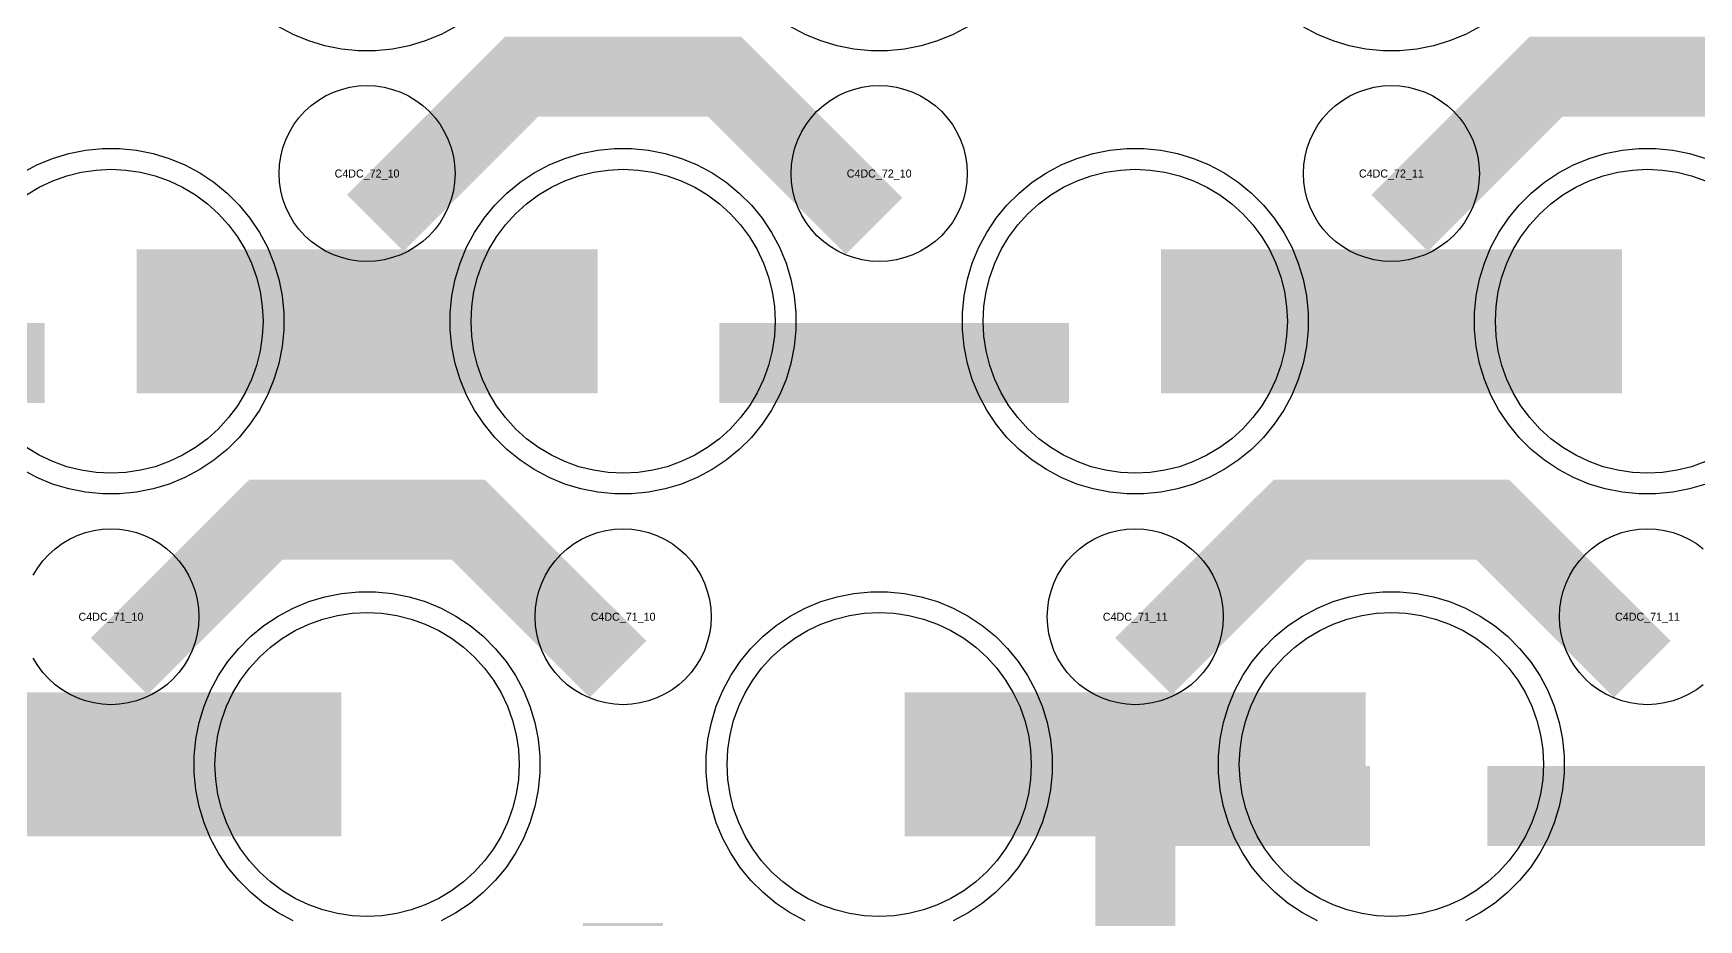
# Model space of a CAD drawing. Extents: x -11880 to 11880, y -14992 to 14992.
# Drawn here: x -8824 to -8304, y -5050 to -4773 of the extents above; entities that cross this region are included whole.
import ezdxf
from ezdxf.enums import TextEntityAlignment as Align

# ---------------------------------------------------------------- set-up
doc = ezdxf.new("R2010")
doc.units = 0
doc.header["$MEASUREMENT"] = 0
for name, color, linetype in [('GDS_775_DT_237', 138, 'CONTINUOUS'), ('RDL1_FS', 34, 'CONTINUOUS'), ('RDL_BS', 160, 'CONTINUOUS')]:
    doc.layers.add(name, color=color, linetype=linetype)

msp = doc.modelspace()

# ---------------------------------------------------------------- linework, layer by layer
at = {"layer": 'RDL1_FS', "color": 240, "true_color": 0xed1f24}
for points in [[(-8826.395, -4823.448), (-8822.395, -4821.05), (-8818.181, -4819.058), (-8813.791, -4817.486), (-8809.268, -4816.354), (-8804.657, -4815.67), (-8800, -4815.441), (-8795.343, -4815.67), (-8790.732, -4816.354), (-8786.209, -4817.486), (-8781.819, -4819.058), (-8777.605, -4821.05), (-8773.605, -4823.448), (-8769.86, -4826.226), (-8766.406, -4829.356), (-8763.276, -4832.81), (-8760.498, -4836.555), (-8758.1, -4840.555), (-8756.108, -4844.769), (-8754.536, -4849.159), (-8753.404, -4853.682), (-8752.72, -4858.293), (-8752.491, -4862.95), (-8752.72, -4867.607), (-8753.404, -4872.218), (-8754.536, -4876.741), (-8756.108, -4881.131), (-8758.1, -4885.345), (-8760.498, -4889.345), (-8763.276, -4893.09), (-8766.406, -4896.544), (-8769.86, -4899.674), (-8773.605, -4902.452), (-8777.605, -4904.85), (-8781.819, -4906.842), (-8786.209, -4908.414), (-8790.732, -4909.546), (-8795.343, -4910.23), (-8800, -4910.459), (-8804.657, -4910.23), (-8809.268, -4909.546), (-8813.791, -4908.414), (-8818.181, -4906.842), (-8822.395, -4904.85), (-8826.395, -4902.452)], [(-8301.819, -4906.842), (-8306.209, -4908.414), (-8310.732, -4909.546), (-8315.343, -4910.23), (-8320, -4910.459), (-8324.657, -4910.23), (-8329.268, -4909.546), (-8333.791, -4908.414), (-8338.181, -4906.842), (-8342.395, -4904.85), (-8346.395, -4902.452), (-8350.14, -4899.674), (-8353.594, -4896.544), (-8356.724, -4893.09), (-8359.502, -4889.345), (-8361.9, -4885.345), (-8363.892, -4881.131), (-8365.464, -4876.741), (-8366.596, -4872.218), (-8367.28, -4867.607), (-8367.509, -4862.95), (-8367.28, -4858.293), (-8366.596, -4853.682), (-8365.464, -4849.159), (-8363.892, -4844.769), (-8361.9, -4840.555), (-8359.502, -4836.555), (-8356.724, -4832.81), (-8353.594, -4829.356), (-8350.14, -4826.226), (-8346.395, -4823.448), (-8342.395, -4821.05), (-8338.181, -4819.058), (-8333.791, -4817.486), (-8329.268, -4816.354), (-8324.657, -4815.67), (-8320, -4815.441), (-8315.343, -4815.67), (-8310.732, -4816.354), (-8306.209, -4817.486), (-8301.819, -4819.058)]]:
    msp.add_lwpolyline(points, dxfattribs=at)
for points in [[(-8640, -4910.459), (-8644.657, -4910.23), (-8649.268, -4909.546), (-8653.791, -4908.414), (-8658.181, -4906.842), (-8662.395, -4904.85), (-8666.395, -4902.452), (-8670.14, -4899.674), (-8673.594, -4896.544), (-8676.724, -4893.09), (-8679.502, -4889.345), (-8681.9, -4885.345), (-8683.892, -4881.131), (-8685.464, -4876.741), (-8686.596, -4872.218), (-8687.28, -4867.607), (-8687.509, -4862.95), (-8687.28, -4858.293), (-8686.596, -4853.682), (-8685.464, -4849.159), (-8683.892, -4844.769), (-8681.9, -4840.555), (-8679.502, -4836.555), (-8676.724, -4832.81), (-8673.594, -4829.356), (-8670.14, -4826.226), (-8666.395, -4823.448), (-8662.395, -4821.05), (-8658.181, -4819.058), (-8653.791, -4817.486), (-8649.268, -4816.354), (-8644.657, -4815.67), (-8640, -4815.441), (-8635.343, -4815.67), (-8630.732, -4816.354), (-8626.209, -4817.486), (-8621.819, -4819.058), (-8617.605, -4821.05), (-8613.605, -4823.448), (-8609.86, -4826.226), (-8606.406, -4829.356), (-8603.276, -4832.81), (-8600.498, -4836.555), (-8598.1, -4840.555), (-8596.108, -4844.769), (-8594.536, -4849.159), (-8593.404, -4853.682), (-8592.72, -4858.293), (-8592.491, -4862.95), (-8592.72, -4867.607), (-8593.404, -4872.218), (-8594.536, -4876.741), (-8596.108, -4881.131), (-8598.1, -4885.345), (-8600.498, -4889.345), (-8603.276, -4893.09), (-8606.406, -4896.544), (-8609.86, -4899.674), (-8613.605, -4902.452), (-8617.605, -4904.85), (-8621.819, -4906.842), (-8626.209, -4908.414), (-8630.732, -4909.546), (-8635.343, -4910.23)], [(-8480, -4910.459), (-8484.657, -4910.23), (-8489.268, -4909.546), (-8493.791, -4908.414), (-8498.181, -4906.842), (-8502.395, -4904.85), (-8506.395, -4902.452), (-8510.14, -4899.674), (-8513.594, -4896.544), (-8516.724, -4893.09), (-8519.502, -4889.345), (-8521.9, -4885.345), (-8523.892, -4881.131), (-8525.464, -4876.741), (-8526.596, -4872.218), (-8527.28, -4867.607), (-8527.509, -4862.95), (-8527.28, -4858.293), (-8526.596, -4853.682), (-8525.464, -4849.159), (-8523.892, -4844.769), (-8521.9, -4840.555), (-8519.502, -4836.555), (-8516.724, -4832.81), (-8513.594, -4829.356), (-8510.14, -4826.226), (-8506.395, -4823.448), (-8502.395, -4821.05), (-8498.181, -4819.058), (-8493.791, -4817.486), (-8489.268, -4816.354), (-8484.657, -4815.67), (-8480, -4815.441), (-8475.343, -4815.67), (-8470.732, -4816.354), (-8466.209, -4817.486), (-8461.819, -4819.058), (-8457.605, -4821.05), (-8453.605, -4823.448), (-8449.86, -4826.226), (-8446.406, -4829.356), (-8443.276, -4832.81), (-8440.498, -4836.555), (-8438.1, -4840.555), (-8436.108, -4844.769), (-8434.536, -4849.159), (-8433.404, -4853.682), (-8432.72, -4858.293), (-8432.491, -4862.95), (-8432.72, -4867.607), (-8433.404, -4872.218), (-8434.536, -4876.741), (-8436.108, -4881.131), (-8438.1, -4885.345), (-8440.498, -4889.345), (-8443.276, -4893.09), (-8446.406, -4896.544), (-8449.86, -4899.674), (-8453.605, -4902.452), (-8457.605, -4904.85), (-8461.819, -4906.842), (-8466.209, -4908.414), (-8470.732, -4909.546), (-8475.343, -4910.23)], [(-8560, -5049.024), (-8564.657, -5048.795), (-8569.268, -5048.111), (-8573.791, -5046.979), (-8578.181, -5045.407), (-8582.395, -5043.415), (-8586.395, -5041.017), (-8590.14, -5038.239), (-8593.594, -5035.109), (-8596.724, -5031.655), (-8599.502, -5027.91), (-8601.9, -5023.91), (-8603.892, -5019.696), (-8605.464, -5015.306), (-8606.596, -5010.783), (-8607.28, -5006.172), (-8607.509, -5001.515), (-8607.28, -4996.858), (-8606.596, -4992.247), (-8605.464, -4987.724), (-8603.892, -4983.334), (-8601.9, -4979.12), (-8599.502, -4975.12), (-8596.724, -4971.375), (-8593.594, -4967.921), (-8590.14, -4964.791), (-8586.395, -4962.013), (-8582.395, -4959.615), (-8578.181, -4957.623), (-8573.791, -4956.051), (-8569.268, -4954.919), (-8564.657, -4954.235), (-8560, -4954.006), (-8555.343, -4954.235), (-8550.732, -4954.919), (-8546.209, -4956.051), (-8541.819, -4957.623), (-8537.605, -4959.615), (-8533.605, -4962.013), (-8529.86, -4964.791), (-8526.406, -4967.921), (-8523.276, -4971.375), (-8520.498, -4975.12), (-8518.1, -4979.12), (-8516.108, -4983.334), (-8514.536, -4987.724), (-8513.404, -4992.247), (-8512.72, -4996.858), (-8512.491, -5001.515), (-8512.72, -5006.172), (-8513.404, -5010.783), (-8514.536, -5015.306), (-8516.108, -5019.696), (-8518.1, -5023.91), (-8520.498, -5027.91), (-8523.276, -5031.655), (-8526.406, -5035.109), (-8529.86, -5038.239), (-8533.605, -5041.017), (-8537.605, -5043.415), (-8541.819, -5045.407), (-8546.209, -5046.979), (-8550.732, -5048.111), (-8555.343, -5048.795)], [(-8400, -5049.024), (-8404.657, -5048.795), (-8409.268, -5048.111), (-8413.791, -5046.979), (-8418.181, -5045.407), (-8422.395, -5043.415), (-8426.395, -5041.017), (-8430.14, -5038.239), (-8433.594, -5035.109), (-8436.724, -5031.655), (-8439.502, -5027.91), (-8441.9, -5023.91), (-8443.892, -5019.696), (-8445.464, -5015.306), (-8446.596, -5010.783), (-8447.28, -5006.172), (-8447.509, -5001.515), (-8447.28, -4996.858), (-8446.596, -4992.247), (-8445.464, -4987.724), (-8443.892, -4983.334), (-8441.9, -4979.12), (-8439.502, -4975.12), (-8436.724, -4971.375), (-8433.594, -4967.921), (-8430.14, -4964.791), (-8426.395, -4962.013), (-8422.395, -4959.615), (-8418.181, -4957.623), (-8413.791, -4956.051), (-8409.268, -4954.919), (-8404.657, -4954.235), (-8400, -4954.006), (-8395.343, -4954.235), (-8390.732, -4954.919), (-8386.209, -4956.051), (-8381.819, -4957.623), (-8377.605, -4959.615), (-8373.605, -4962.013), (-8369.86, -4964.791), (-8366.406, -4967.921), (-8363.276, -4971.375), (-8360.498, -4975.12), (-8358.1, -4979.12), (-8356.108, -4983.334), (-8354.536, -4987.724), (-8353.404, -4992.247), (-8352.72, -4996.858), (-8352.491, -5001.515), (-8352.72, -5006.172), (-8353.404, -5010.783), (-8354.536, -5015.306), (-8356.108, -5019.696), (-8358.1, -5023.91), (-8360.498, -5027.91), (-8363.276, -5031.655), (-8366.406, -5035.109), (-8369.86, -5038.239), (-8373.605, -5041.017), (-8377.605, -5043.415), (-8381.819, -5045.407), (-8386.209, -5046.979), (-8390.732, -5048.111), (-8395.343, -5048.795)]]:
    msp.add_lwpolyline(points, close=True, dxfattribs=at)
for points in [[(-8791.998, -4862.95, 45, 45, 0), (-8719.998, -4862.95, 45, 45, 0)], [(-8719.998, -4862.95, 45, 45, 0), (-8647.998, -4862.95, 45, 45, 0)], [(-8471.998, -4862.95, 45, 45, 0), (-8399.998, -4862.95, 45, 45, 0)], [(-8399.998, -4862.95, 45, 45, 0), (-8327.998, -4862.95, 45, 45, 0)], [(-8551.998, -5001.515, 45, 45, 0), (-8479.998, -5001.515, 45, 45, 0)], [(-8479.998, -5001.515, 45, 45, 0), (-8407.998, -5001.515, 45, 45, 0)]]:
    msp.add_lwpolyline(points, format="xyseb", dxfattribs=at)
at = {"layer": 'RDL1_FS'}
msp.add_lwpolyline([(-8720, -5049.024), (-8724.657, -5048.795), (-8729.268, -5048.111), (-8733.791, -5046.979), (-8738.181, -5045.407), (-8742.395, -5043.415), (-8746.395, -5041.017), (-8750.14, -5038.239), (-8753.594, -5035.109), (-8756.724, -5031.655), (-8759.502, -5027.91), (-8761.9, -5023.91), (-8763.892, -5019.696), (-8765.464, -5015.306), (-8766.596, -5010.783), (-8767.28, -5006.172), (-8767.509, -5001.515), (-8767.28, -4996.858), (-8766.596, -4992.247), (-8765.464, -4987.724), (-8763.892, -4983.334), (-8761.9, -4979.12), (-8759.502, -4975.12), (-8756.724, -4971.375), (-8753.594, -4967.921), (-8750.14, -4964.791), (-8746.395, -4962.013), (-8742.395, -4959.615), (-8738.181, -4957.623), (-8733.791, -4956.051), (-8729.268, -4954.919), (-8724.657, -4954.235), (-8720, -4954.006), (-8715.343, -4954.235), (-8710.732, -4954.919), (-8706.209, -4956.051), (-8701.819, -4957.623), (-8697.605, -4959.615), (-8693.605, -4962.013), (-8689.86, -4964.791), (-8686.406, -4967.921), (-8683.276, -4971.375), (-8680.498, -4975.12), (-8678.1, -4979.12), (-8676.108, -4983.334), (-8674.536, -4987.724), (-8673.404, -4992.247), (-8672.72, -4996.858), (-8672.491, -5001.515), (-8672.72, -5006.172), (-8673.404, -5010.783), (-8674.536, -5015.306), (-8676.108, -5019.696), (-8678.1, -5023.91), (-8680.498, -5027.91), (-8683.276, -5031.655), (-8686.406, -5035.109), (-8689.86, -5038.239), (-8693.605, -5041.017), (-8697.605, -5043.415), (-8701.819, -5045.407), (-8706.209, -5046.979), (-8710.732, -5048.111), (-8715.343, -5048.795)], close=True, dxfattribs=at)
for points in [[(-8871.998, -5001.515, 45, 45, 0), (-8799.998, -5001.515, 45, 45, 0)], [(-8799.998, -5001.515, 45, 45, 0), (-8727.998, -5001.515, 45, 45, 0)]]:
    msp.add_lwpolyline(points, format="xyseb", dxfattribs=at)
at = {"layer": 'RDL_BS'}
for points in [[(-8692.223, -4770.768), (-8696.885, -4773.26), (-8701.795, -4775.291), (-8706.835, -4776.822), (-8712.062, -4777.868), (-8717.356, -4778.385), (-8722.644, -4778.385), (-8727.938, -4777.868), (-8733.165, -4776.822), (-8738.205, -4775.291), (-8743.115, -4773.26), (-8747.777, -4770.768)], [(-8532.223, -4770.768), (-8536.885, -4773.26), (-8541.795, -4775.291), (-8546.835, -4776.822), (-8552.062, -4777.868), (-8557.356, -4778.385), (-8562.644, -4778.385), (-8567.938, -4777.868), (-8573.165, -4776.822), (-8578.205, -4775.291), (-8583.115, -4773.26), (-8587.777, -4770.768)], [(-8372.223, -4770.768), (-8376.885, -4773.26), (-8381.795, -4775.291), (-8386.835, -4776.822), (-8392.062, -4777.868), (-8397.356, -4778.385), (-8402.644, -4778.385), (-8407.938, -4777.868), (-8413.165, -4776.822), (-8418.205, -4775.291), (-8423.115, -4773.26), (-8427.777, -4770.768)], [(-8824.25, -4942.371), (-8822.857, -4940.047), (-8821.254, -4937.884), (-8819.442, -4935.885), (-8817.443, -4934.073), (-8815.28, -4932.47), (-8812.956, -4931.077), (-8810.519, -4929.925), (-8807.984, -4929.018), (-8805.365, -4928.361), (-8802.693, -4927.965), (-8800, -4927.833), (-8797.307, -4927.965), (-8794.635, -4928.361), (-8792.016, -4929.018), (-8789.481, -4929.925), (-8787.044, -4931.077), (-8784.72, -4932.47), (-8782.557, -4934.073), (-8780.558, -4935.885), (-8778.746, -4937.884), (-8777.143, -4940.047), (-8775.75, -4942.371), (-8774.598, -4944.808), (-8773.691, -4947.343), (-8773.034, -4949.962), (-8772.638, -4952.634), (-8772.506, -4955.327), (-8772.638, -4958.02), (-8773.034, -4960.692), (-8773.691, -4963.311), (-8774.598, -4965.846), (-8775.75, -4968.283), (-8777.143, -4970.607), (-8778.746, -4972.77), (-8780.558, -4974.769), (-8782.557, -4976.581), (-8784.72, -4978.184), (-8787.044, -4979.577), (-8789.481, -4980.729), (-8792.016, -4981.636), (-8794.635, -4982.293), (-8797.307, -4982.689), (-8800, -4982.821), (-8802.693, -4982.689), (-8805.365, -4982.293), (-8807.984, -4981.636), (-8810.519, -4980.729), (-8812.956, -4979.577), (-8815.28, -4978.184), (-8817.443, -4976.581), (-8819.442, -4974.769), (-8821.254, -4972.77), (-8822.857, -4970.607), (-8824.25, -4968.283)], [(-8302.557, -4976.581), (-8304.72, -4978.184), (-8307.044, -4979.577), (-8309.481, -4980.729), (-8312.016, -4981.636), (-8314.635, -4982.293), (-8317.307, -4982.689), (-8320, -4982.821), (-8322.693, -4982.689), (-8325.365, -4982.293), (-8327.984, -4981.636), (-8330.519, -4980.729), (-8332.956, -4979.577), (-8335.28, -4978.184), (-8337.443, -4976.581), (-8339.442, -4974.769), (-8341.254, -4972.77), (-8342.857, -4970.607), (-8344.25, -4968.283), (-8345.402, -4965.846), (-8346.309, -4963.311), (-8346.966, -4960.692), (-8347.362, -4958.02), (-8347.494, -4955.327), (-8347.362, -4952.634), (-8346.966, -4949.962), (-8346.309, -4947.343), (-8345.402, -4944.808), (-8344.25, -4942.371), (-8342.857, -4940.047), (-8341.254, -4937.884), (-8339.442, -4935.885), (-8337.443, -4934.073), (-8335.28, -4932.47), (-8332.956, -4931.077), (-8330.519, -4929.925), (-8327.984, -4929.018), (-8325.365, -4928.361), (-8322.693, -4927.965), (-8320, -4927.833), (-8317.307, -4927.965), (-8314.635, -4928.361), (-8312.016, -4929.018), (-8309.481, -4929.925), (-8307.044, -4931.077), (-8304.72, -4932.47), (-8302.557, -4934.073)], [(-8743.115, -5050.39), (-8747.777, -5047.898), (-8752.191, -5044.951), (-8756.292, -5041.589), (-8760.074, -5037.807), (-8763.436, -5033.706), (-8766.383, -5029.292), (-8768.875, -5024.63), (-8770.906, -5019.72), (-8772.437, -5014.68), (-8773.483, -5009.453), (-8774, -5004.159), (-8774, -4998.871), (-8773.483, -4993.577), (-8772.437, -4988.35), (-8770.906, -4983.31), (-8768.875, -4978.4), (-8766.383, -4973.738), (-8763.436, -4969.324), (-8760.074, -4965.223), (-8756.292, -4961.441), (-8752.191, -4958.079), (-8747.777, -4955.132), (-8743.115, -4952.64), (-8738.205, -4950.609), (-8733.165, -4949.078), (-8727.938, -4948.032), (-8722.644, -4947.515), (-8717.356, -4947.515), (-8712.062, -4948.032), (-8706.835, -4949.078), (-8701.795, -4950.609), (-8696.885, -4952.64), (-8692.223, -4955.132), (-8687.809, -4958.079), (-8683.708, -4961.441), (-8679.926, -4965.223), (-8676.564, -4969.324), (-8673.617, -4973.738), (-8671.125, -4978.4), (-8669.094, -4983.31), (-8667.563, -4988.35), (-8666.517, -4993.577), (-8666, -4998.871), (-8666, -5004.159), (-8666.517, -5009.453), (-8667.563, -5014.68), (-8669.094, -5019.72), (-8671.125, -5024.63), (-8673.617, -5029.292), (-8676.564, -5033.706), (-8679.926, -5037.807), (-8683.708, -5041.589), (-8687.809, -5044.951), (-8692.223, -5047.898), (-8696.885, -5050.39)]]:
    msp.add_lwpolyline(points, dxfattribs=at)
for points in [[(-8717.438, -4832.264, 25, 25, 0), (-8671.623, -4786.449, 25, 25, 0), (-8638.07, -4786.449, 25, 25, 0)], [(-8561.599, -4833.163, 25, 25, 0), (-8608.313, -4786.449, 25, 25, 0), (-8638.071, -4786.449, 25, 25, 0)], [(-8397.438, -4832.264, 25, 25, 0), (-8351.623, -4786.449, 25, 25, 0), (-8318.07, -4786.449, 25, 25, 0)], [(-8241.599, -4833.163, 25, 25, 0), (-8288.313, -4786.449, 25, 25, 0), (-8318.071, -4786.449, 25, 25, 0)], [(-8797.438, -4970.829, 25, 25, 0), (-8751.623, -4925.014, 25, 25, 0), (-8718.07, -4925.014, 25, 25, 0)], [(-8641.599, -4971.728, 25, 25, 0), (-8688.313, -4925.014, 25, 25, 0), (-8718.071, -4925.014, 25, 25, 0)], [(-8477.438, -4970.829, 25, 25, 0), (-8431.623, -4925.014, 25, 25, 0), (-8398.07, -4925.014, 25, 25, 0)], [(-8321.599, -4971.728, 25, 25, 0), (-8368.313, -4925.014, 25, 25, 0), (-8398.071, -4925.014, 25, 25, 0)], [(-8480, -5032.497, 25, 25, 0), (-8480, -5078.117, 25, 25, 0)], [(-8640, -5165.08, 25, 25, 0), (-8640, -5051.079, 25, 25, 0)]]:
    msp.add_lwpolyline(points, format="xyseb", dxfattribs=at)
for points in [[(-8720, -4844.256), (-8722.693, -4844.124), (-8725.365, -4843.728), (-8727.984, -4843.071), (-8730.519, -4842.164), (-8732.956, -4841.012), (-8735.28, -4839.619), (-8737.443, -4838.016), (-8739.442, -4836.204), (-8741.254, -4834.205), (-8742.857, -4832.042), (-8744.25, -4829.718), (-8745.402, -4827.281), (-8746.309, -4824.746), (-8746.966, -4822.127), (-8747.362, -4819.455), (-8747.494, -4816.762), (-8747.362, -4814.069), (-8746.966, -4811.397), (-8746.309, -4808.778), (-8745.402, -4806.243), (-8744.25, -4803.806), (-8742.857, -4801.482), (-8741.254, -4799.319), (-8739.442, -4797.32), (-8737.443, -4795.508), (-8735.28, -4793.905), (-8732.956, -4792.512), (-8730.519, -4791.36), (-8727.984, -4790.453), (-8725.365, -4789.796), (-8722.693, -4789.4), (-8720, -4789.268), (-8717.307, -4789.4), (-8714.635, -4789.796), (-8712.016, -4790.453), (-8709.481, -4791.36), (-8707.044, -4792.512), (-8704.72, -4793.905), (-8702.557, -4795.508), (-8700.558, -4797.32), (-8698.746, -4799.319), (-8697.143, -4801.482), (-8695.75, -4803.806), (-8694.598, -4806.243), (-8693.691, -4808.778), (-8693.034, -4811.397), (-8692.638, -4814.069), (-8692.506, -4816.762), (-8692.638, -4819.455), (-8693.034, -4822.127), (-8693.691, -4824.746), (-8694.598, -4827.281), (-8695.75, -4829.718), (-8697.143, -4832.042), (-8698.746, -4834.205), (-8700.558, -4836.204), (-8702.557, -4838.016), (-8704.72, -4839.619), (-8707.044, -4841.012), (-8709.481, -4842.164), (-8712.016, -4843.071), (-8714.635, -4843.728), (-8717.307, -4844.124)], [(-8560, -4844.256), (-8562.693, -4844.124), (-8565.365, -4843.728), (-8567.984, -4843.071), (-8570.519, -4842.164), (-8572.956, -4841.012), (-8575.28, -4839.619), (-8577.443, -4838.016), (-8579.442, -4836.204), (-8581.254, -4834.205), (-8582.857, -4832.042), (-8584.25, -4829.718), (-8585.402, -4827.281), (-8586.309, -4824.746), (-8586.966, -4822.127), (-8587.362, -4819.455), (-8587.494, -4816.762), (-8587.362, -4814.069), (-8586.966, -4811.397), (-8586.309, -4808.778), (-8585.402, -4806.243), (-8584.25, -4803.806), (-8582.857, -4801.482), (-8581.254, -4799.319), (-8579.442, -4797.32), (-8577.443, -4795.508), (-8575.28, -4793.905), (-8572.956, -4792.512), (-8570.519, -4791.36), (-8567.984, -4790.453), (-8565.365, -4789.796), (-8562.693, -4789.4), (-8560, -4789.268), (-8557.307, -4789.4), (-8554.635, -4789.796), (-8552.016, -4790.453), (-8549.481, -4791.36), (-8547.044, -4792.512), (-8544.72, -4793.905), (-8542.557, -4795.508), (-8540.558, -4797.32), (-8538.746, -4799.319), (-8537.143, -4801.482), (-8535.75, -4803.806), (-8534.598, -4806.243), (-8533.691, -4808.778), (-8533.034, -4811.397), (-8532.638, -4814.069), (-8532.506, -4816.762), (-8532.638, -4819.455), (-8533.034, -4822.127), (-8533.691, -4824.746), (-8534.598, -4827.281), (-8535.75, -4829.718), (-8537.143, -4832.042), (-8538.746, -4834.205), (-8540.558, -4836.204), (-8542.557, -4838.016), (-8544.72, -4839.619), (-8547.044, -4841.012), (-8549.481, -4842.164), (-8552.016, -4843.071), (-8554.635, -4843.728), (-8557.307, -4844.124)], [(-8400, -4844.256), (-8402.693, -4844.124), (-8405.365, -4843.728), (-8407.984, -4843.071), (-8410.519, -4842.164), (-8412.956, -4841.012), (-8415.28, -4839.619), (-8417.443, -4838.016), (-8419.442, -4836.204), (-8421.254, -4834.205), (-8422.857, -4832.042), (-8424.25, -4829.718), (-8425.402, -4827.281), (-8426.309, -4824.746), (-8426.966, -4822.127), (-8427.362, -4819.455), (-8427.494, -4816.762), (-8427.362, -4814.069), (-8426.966, -4811.397), (-8426.309, -4808.778), (-8425.402, -4806.243), (-8424.25, -4803.806), (-8422.857, -4801.482), (-8421.254, -4799.319), (-8419.442, -4797.32), (-8417.443, -4795.508), (-8415.28, -4793.905), (-8412.956, -4792.512), (-8410.519, -4791.36), (-8407.984, -4790.453), (-8405.365, -4789.796), (-8402.693, -4789.4), (-8400, -4789.268), (-8397.307, -4789.4), (-8394.635, -4789.796), (-8392.016, -4790.453), (-8389.481, -4791.36), (-8387.044, -4792.512), (-8384.72, -4793.905), (-8382.557, -4795.508), (-8380.558, -4797.32), (-8378.746, -4799.319), (-8377.143, -4801.482), (-8375.75, -4803.806), (-8374.598, -4806.243), (-8373.691, -4808.778), (-8373.034, -4811.397), (-8372.638, -4814.069), (-8372.506, -4816.762), (-8372.638, -4819.455), (-8373.034, -4822.127), (-8373.691, -4824.746), (-8374.598, -4827.281), (-8375.75, -4829.718), (-8377.143, -4832.042), (-8378.746, -4834.205), (-8380.558, -4836.204), (-8382.557, -4838.016), (-8384.72, -4839.619), (-8387.044, -4841.012), (-8389.481, -4842.164), (-8392.016, -4843.071), (-8394.635, -4843.728), (-8397.307, -4844.124)], [(-8640, -4982.821), (-8642.693, -4982.689), (-8645.365, -4982.293), (-8647.984, -4981.636), (-8650.519, -4980.729), (-8652.956, -4979.577), (-8655.28, -4978.184), (-8657.443, -4976.581), (-8659.442, -4974.769), (-8661.254, -4972.77), (-8662.857, -4970.607), (-8664.25, -4968.283), (-8665.402, -4965.846), (-8666.309, -4963.311), (-8666.966, -4960.692), (-8667.362, -4958.02), (-8667.494, -4955.327), (-8667.362, -4952.634), (-8666.966, -4949.962), (-8666.309, -4947.343), (-8665.402, -4944.808), (-8664.25, -4942.371), (-8662.857, -4940.047), (-8661.254, -4937.884), (-8659.442, -4935.885), (-8657.443, -4934.073), (-8655.28, -4932.47), (-8652.956, -4931.077), (-8650.519, -4929.925), (-8647.984, -4929.018), (-8645.365, -4928.361), (-8642.693, -4927.965), (-8640, -4927.833), (-8637.307, -4927.965), (-8634.635, -4928.361), (-8632.016, -4929.018), (-8629.481, -4929.925), (-8627.044, -4931.077), (-8624.72, -4932.47), (-8622.557, -4934.073), (-8620.558, -4935.885), (-8618.746, -4937.884), (-8617.143, -4940.047), (-8615.75, -4942.371), (-8614.598, -4944.808), (-8613.691, -4947.343), (-8613.034, -4949.962), (-8612.638, -4952.634), (-8612.506, -4955.327), (-8612.638, -4958.02), (-8613.034, -4960.692), (-8613.691, -4963.311), (-8614.598, -4965.846), (-8615.75, -4968.283), (-8617.143, -4970.607), (-8618.746, -4972.77), (-8620.558, -4974.769), (-8622.557, -4976.581), (-8624.72, -4978.184), (-8627.044, -4979.577), (-8629.481, -4980.729), (-8632.016, -4981.636), (-8634.635, -4982.293), (-8637.307, -4982.689)], [(-8480, -4982.821), (-8482.693, -4982.689), (-8485.365, -4982.293), (-8487.984, -4981.636), (-8490.519, -4980.729), (-8492.956, -4979.577), (-8495.28, -4978.184), (-8497.443, -4976.581), (-8499.442, -4974.769), (-8501.254, -4972.77), (-8502.857, -4970.607), (-8504.25, -4968.283), (-8505.402, -4965.846), (-8506.309, -4963.311), (-8506.966, -4960.692), (-8507.362, -4958.02), (-8507.494, -4955.327), (-8507.362, -4952.634), (-8506.966, -4949.962), (-8506.309, -4947.343), (-8505.402, -4944.808), (-8504.25, -4942.371), (-8502.857, -4940.047), (-8501.254, -4937.884), (-8499.442, -4935.885), (-8497.443, -4934.073), (-8495.28, -4932.47), (-8492.956, -4931.077), (-8490.519, -4929.925), (-8487.984, -4929.018), (-8485.365, -4928.361), (-8482.693, -4927.965), (-8480, -4927.833), (-8477.307, -4927.965), (-8474.635, -4928.361), (-8472.016, -4929.018), (-8469.481, -4929.925), (-8467.044, -4931.077), (-8464.72, -4932.47), (-8462.557, -4934.073), (-8460.558, -4935.885), (-8458.746, -4937.884), (-8457.143, -4940.047), (-8455.75, -4942.371), (-8454.598, -4944.808), (-8453.691, -4947.343), (-8453.034, -4949.962), (-8452.638, -4952.634), (-8452.506, -4955.327), (-8452.638, -4958.02), (-8453.034, -4960.692), (-8453.691, -4963.311), (-8454.598, -4965.846), (-8455.75, -4968.283), (-8457.143, -4970.607), (-8458.746, -4972.77), (-8460.558, -4974.769), (-8462.557, -4976.581), (-8464.72, -4978.184), (-8467.044, -4979.577), (-8469.481, -4980.729), (-8472.016, -4981.636), (-8474.635, -4982.293), (-8477.307, -4982.689)]]:
    msp.add_lwpolyline(points, close=True, dxfattribs=at)
at = {"layer": 'RDL_BS', "color": 240, "true_color": 0xed1f24}
for points in [[(-8827.777, -4816.567), (-8823.115, -4814.075), (-8818.205, -4812.044), (-8813.165, -4810.513), (-8807.938, -4809.467), (-8802.644, -4808.95), (-8797.356, -4808.95), (-8792.062, -4809.467), (-8786.835, -4810.513), (-8781.795, -4812.044), (-8776.885, -4814.075), (-8772.223, -4816.567), (-8767.809, -4819.514), (-8763.708, -4822.876), (-8759.926, -4826.658), (-8756.564, -4830.759), (-8753.617, -4835.173), (-8751.125, -4839.835), (-8749.094, -4844.745), (-8747.563, -4849.785), (-8746.517, -4855.012), (-8746, -4860.306), (-8746, -4865.594), (-8746.517, -4870.888), (-8747.563, -4876.115), (-8749.094, -4881.155), (-8751.125, -4886.065), (-8753.617, -4890.727), (-8756.564, -4895.141), (-8759.926, -4899.242), (-8763.708, -4903.024), (-8767.809, -4906.386), (-8772.223, -4909.333), (-8776.885, -4911.825), (-8781.795, -4913.856), (-8786.835, -4915.387), (-8792.062, -4916.433), (-8797.356, -4916.95), (-8802.644, -4916.95), (-8807.938, -4916.433), (-8813.165, -4915.387), (-8818.205, -4913.856), (-8823.115, -4911.825), (-8827.777, -4909.333)], [(-8301.795, -4913.856), (-8306.835, -4915.387), (-8312.062, -4916.433), (-8317.356, -4916.95), (-8322.644, -4916.95), (-8327.938, -4916.433), (-8333.165, -4915.387), (-8338.205, -4913.856), (-8343.115, -4911.825), (-8347.777, -4909.333), (-8352.191, -4906.386), (-8356.292, -4903.024), (-8360.074, -4899.242), (-8363.436, -4895.141), (-8366.383, -4890.727), (-8368.875, -4886.065), (-8370.906, -4881.155), (-8372.437, -4876.115), (-8373.483, -4870.888), (-8374, -4865.594), (-8374, -4860.306), (-8373.483, -4855.012), (-8372.437, -4849.785), (-8370.906, -4844.745), (-8368.875, -4839.835), (-8366.383, -4835.173), (-8363.436, -4830.759), (-8360.074, -4826.658), (-8356.292, -4822.876), (-8352.191, -4819.514), (-8347.777, -4816.567), (-8343.115, -4814.075), (-8338.205, -4812.044), (-8333.165, -4810.513), (-8327.938, -4809.467), (-8322.644, -4808.95), (-8317.356, -4808.95), (-8312.062, -4809.467), (-8306.835, -4810.513), (-8301.795, -4812.044)], [(-8583.115, -5050.39), (-8587.777, -5047.898), (-8592.191, -5044.951), (-8596.292, -5041.589), (-8600.074, -5037.807), (-8603.436, -5033.706), (-8606.383, -5029.292), (-8608.875, -5024.63), (-8610.906, -5019.72), (-8612.437, -5014.68), (-8613.483, -5009.453), (-8614, -5004.159), (-8614, -4998.871), (-8613.483, -4993.577), (-8612.437, -4988.35), (-8610.906, -4983.31), (-8608.875, -4978.4), (-8606.383, -4973.738), (-8603.436, -4969.324), (-8600.074, -4965.223), (-8596.292, -4961.441), (-8592.191, -4958.079), (-8587.777, -4955.132), (-8583.115, -4952.64), (-8578.205, -4950.609), (-8573.165, -4949.078), (-8567.938, -4948.032), (-8562.644, -4947.515), (-8557.356, -4947.515), (-8552.062, -4948.032), (-8546.835, -4949.078), (-8541.795, -4950.609), (-8536.885, -4952.64), (-8532.223, -4955.132), (-8527.809, -4958.079), (-8523.708, -4961.441), (-8519.926, -4965.223), (-8516.564, -4969.324), (-8513.617, -4973.738), (-8511.125, -4978.4), (-8509.094, -4983.31), (-8507.563, -4988.35), (-8506.517, -4993.577), (-8506, -4998.871), (-8506, -5004.159), (-8506.517, -5009.453), (-8507.563, -5014.68), (-8509.094, -5019.72), (-8511.125, -5024.63), (-8513.617, -5029.292), (-8516.564, -5033.706), (-8519.926, -5037.807), (-8523.708, -5041.589), (-8527.809, -5044.951), (-8532.223, -5047.898), (-8536.885, -5050.39)], [(-8423.115, -5050.39), (-8427.777, -5047.898), (-8432.191, -5044.951), (-8436.292, -5041.589), (-8440.074, -5037.807), (-8443.436, -5033.706), (-8446.383, -5029.292), (-8448.875, -5024.63), (-8450.906, -5019.72), (-8452.437, -5014.68), (-8453.483, -5009.453), (-8454, -5004.159), (-8454, -4998.871), (-8453.483, -4993.577), (-8452.437, -4988.35), (-8450.906, -4983.31), (-8448.875, -4978.4), (-8446.383, -4973.738), (-8443.436, -4969.324), (-8440.074, -4965.223), (-8436.292, -4961.441), (-8432.191, -4958.079), (-8427.777, -4955.132), (-8423.115, -4952.64), (-8418.205, -4950.609), (-8413.165, -4949.078), (-8407.938, -4948.032), (-8402.644, -4947.515), (-8397.356, -4947.515), (-8392.062, -4948.032), (-8386.835, -4949.078), (-8381.795, -4950.609), (-8376.885, -4952.64), (-8372.223, -4955.132), (-8367.809, -4958.079), (-8363.708, -4961.441), (-8359.926, -4965.223), (-8356.564, -4969.324), (-8353.617, -4973.738), (-8351.125, -4978.4), (-8349.094, -4983.31), (-8347.563, -4988.35), (-8346.517, -4993.577), (-8346, -4998.871), (-8346, -5004.159), (-8346.517, -5009.453), (-8347.563, -5014.68), (-8349.094, -5019.72), (-8351.125, -5024.63), (-8353.617, -5029.292), (-8356.564, -5033.706), (-8359.926, -5037.807), (-8363.708, -5041.589), (-8367.809, -5044.951), (-8372.223, -5047.898), (-8376.885, -5050.39)]]:
    msp.add_lwpolyline(points, dxfattribs=at)
for points in [[(-8642.644, -4916.95), (-8647.938, -4916.433), (-8653.165, -4915.387), (-8658.205, -4913.856), (-8663.115, -4911.825), (-8667.777, -4909.333), (-8672.191, -4906.386), (-8676.292, -4903.024), (-8680.074, -4899.242), (-8683.436, -4895.141), (-8686.383, -4890.727), (-8688.875, -4886.065), (-8690.906, -4881.155), (-8692.437, -4876.115), (-8693.483, -4870.888), (-8694, -4865.594), (-8694, -4860.306), (-8693.483, -4855.012), (-8692.437, -4849.785), (-8690.906, -4844.745), (-8688.875, -4839.835), (-8686.383, -4835.173), (-8683.436, -4830.759), (-8680.074, -4826.658), (-8676.292, -4822.876), (-8672.191, -4819.514), (-8667.777, -4816.567), (-8663.115, -4814.075), (-8658.205, -4812.044), (-8653.165, -4810.513), (-8647.938, -4809.467), (-8642.644, -4808.95), (-8637.356, -4808.95), (-8632.062, -4809.467), (-8626.835, -4810.513), (-8621.795, -4812.044), (-8616.885, -4814.075), (-8612.223, -4816.567), (-8607.809, -4819.514), (-8603.708, -4822.876), (-8599.926, -4826.658), (-8596.564, -4830.759), (-8593.617, -4835.173), (-8591.125, -4839.835), (-8589.094, -4844.745), (-8587.563, -4849.785), (-8586.517, -4855.012), (-8586, -4860.306), (-8586, -4865.594), (-8586.517, -4870.888), (-8587.563, -4876.115), (-8589.094, -4881.155), (-8591.125, -4886.065), (-8593.617, -4890.727), (-8596.564, -4895.141), (-8599.926, -4899.242), (-8603.708, -4903.024), (-8607.809, -4906.386), (-8612.223, -4909.333), (-8616.885, -4911.825), (-8621.795, -4913.856), (-8626.835, -4915.387), (-8632.062, -4916.433), (-8637.356, -4916.95)], [(-8482.644, -4916.95), (-8487.938, -4916.433), (-8493.165, -4915.387), (-8498.205, -4913.856), (-8503.115, -4911.825), (-8507.777, -4909.333), (-8512.191, -4906.386), (-8516.292, -4903.024), (-8520.074, -4899.242), (-8523.436, -4895.141), (-8526.383, -4890.727), (-8528.875, -4886.065), (-8530.906, -4881.155), (-8532.437, -4876.115), (-8533.483, -4870.888), (-8534, -4865.594), (-8534, -4860.306), (-8533.483, -4855.012), (-8532.437, -4849.785), (-8530.906, -4844.745), (-8528.875, -4839.835), (-8526.383, -4835.173), (-8523.436, -4830.759), (-8520.074, -4826.658), (-8516.292, -4822.876), (-8512.191, -4819.514), (-8507.777, -4816.567), (-8503.115, -4814.075), (-8498.205, -4812.044), (-8493.165, -4810.513), (-8487.938, -4809.467), (-8482.644, -4808.95), (-8477.356, -4808.95), (-8472.062, -4809.467), (-8466.835, -4810.513), (-8461.795, -4812.044), (-8456.885, -4814.075), (-8452.223, -4816.567), (-8447.809, -4819.514), (-8443.708, -4822.876), (-8439.926, -4826.658), (-8436.564, -4830.759), (-8433.617, -4835.173), (-8431.125, -4839.835), (-8429.094, -4844.745), (-8427.563, -4849.785), (-8426.517, -4855.012), (-8426, -4860.306), (-8426, -4865.594), (-8426.517, -4870.888), (-8427.563, -4876.115), (-8429.094, -4881.155), (-8431.125, -4886.065), (-8433.617, -4890.727), (-8436.564, -4895.141), (-8439.926, -4899.242), (-8443.708, -4903.024), (-8447.809, -4906.386), (-8452.223, -4909.333), (-8456.885, -4911.825), (-8461.795, -4913.856), (-8466.835, -4915.387), (-8472.062, -4916.433), (-8477.356, -4916.95)]]:
    msp.add_lwpolyline(points, close=True, dxfattribs=at)
for points in [[(-8929.984, -4875.963, 25, 25, 0), (-8820.719, -4875.963, 25, 25, 0)], [(-8609.984, -4875.963, 25, 25, 0), (-8500.719, -4875.963, 25, 25, 0)], [(-8480, -5108.805, 25, 25, 0), (-8480, -5002.028, 25, 25, 0)], [(-8492.5, -5014.528, 25, 25, 0), (-8406.667, -5014.528, 25, 25, 0)], [(-8452.944, -5014.528, 25, 25, 0), (-8411.74, -5014.528, 25, 25, 0)], [(-8369.984, -5014.528, 25, 25, 0), (-8260.719, -5014.528, 25, 25, 0)]]:
    msp.add_lwpolyline(points, format="xyseb", dxfattribs=at)

# ---------------------------------------------------------------- texts
at = {"layer": 'GDS_775_DT_237'}
for s, p in [('C4DC_72_10', (-8720, -4816.762)), ('C4DC_72_10', (-8720, -4816.762)), ('C4DC_72_10', (-8560, -4816.762)), ('C4DC_72_10', (-8560, -4816.762)), ('C4DC_72_11', (-8400, -4816.762)), ('C4DC_72_11', (-8400, -4816.762)), ('C4DC_71_10', (-8800, -4955.327)), ('C4DC_71_10', (-8800, -4955.327)), ('C4DC_71_10', (-8640, -4955.327)), ('C4DC_71_10', (-8640, -4955.327)), ('C4DC_71_11', (-8480, -4955.327)), ('C4DC_71_11', (-8480, -4955.327)), ('C4DC_71_11', (-8320, -4955.327)), ('C4DC_71_11', (-8320, -4955.327))]:
    msp.add_text(s, height=2.5, dxfattribs=at).set_placement(p, align=Align.MIDDLE_CENTER)

doc.saveas('drawing.dxf')
